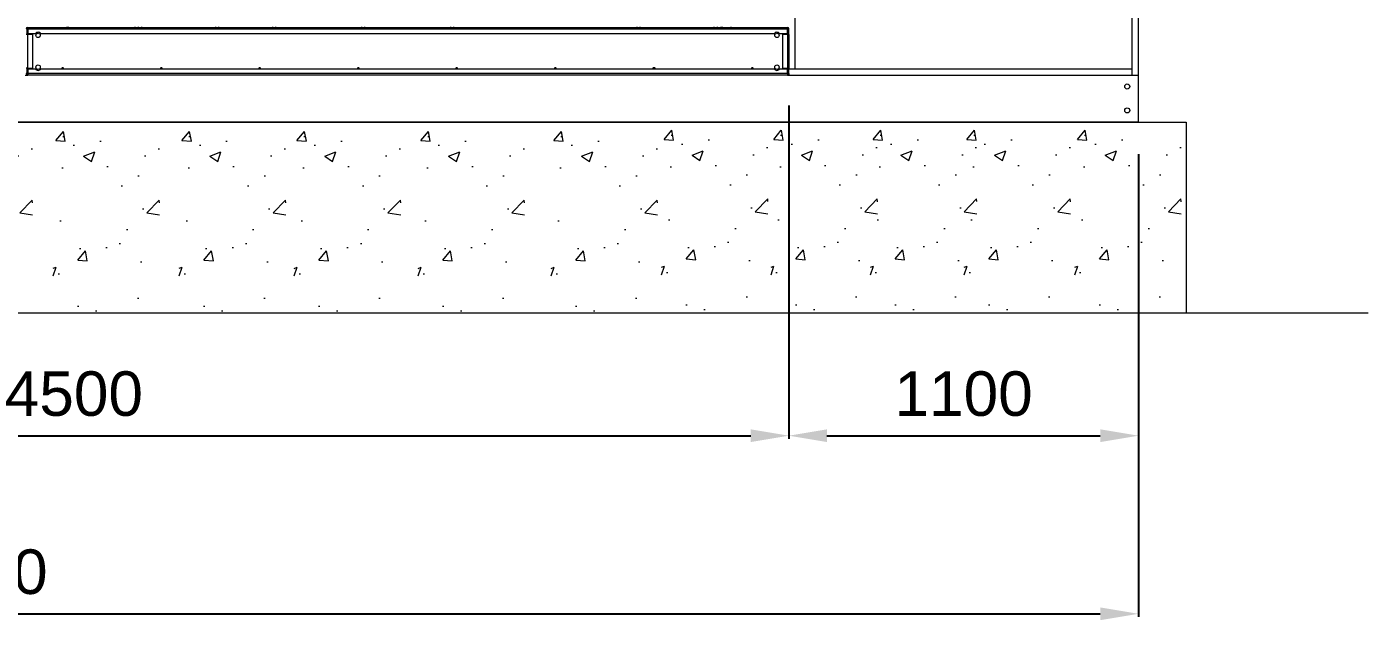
# Model space of a CAD drawing. Header units: millimetres. Extents: x -662756 to 31653, y -141394 to 22156.
# Drawn here: x 14941 to 19162, y 7229 to 9096 of the extents above; entities that cross this region are included whole.
import ezdxf

# ---------------------------------------------------------------- set-up
doc = ezdxf.new("R2010")
doc.units = ezdxf.units.MM
doc.layers.add('냉각탑_기초', color=23, linetype='Continuous')
doc.styles.get("Standard").update_dxf_attribs({"font": 'arial.ttf'})
doc.dimstyles.new('1.40', dxfattribs={"dimscale": 20, "dimtxt": 1.5, "dimasz": 1, "dimexe": 0.5, "dimexo": 0.5, "dimgap": 0.5, "dimtad": 1, "dimdec": 0, "dimzin": 0, "dimdsep": 46, "dimtxsty": 'Standard', "dimcen": 0, "dimclrd": 2, "dimclre": 2, "dimclrt": 3, "dimadec": 0, "dimazin": 0, "dimtfac": 1, "dimtdec": 0, "dimtmove": 0, "dimatfit": 0, "dimfxl": 1, "dimtolj": 1, "dimtzin": 0, "dimlwd": -1, "dimlwe": -1, "dimarcsym": 0})

# ---------------------------------------------------------------- blocks, each defined once
blk = doc.blocks.new('*D122')
at = {"color": 2, "transparency": 16777216}
for p, q in [((12838.8, 8847.3), (12838.8, 7799.3)), ((17338.8, 8848.5), (17338.8, 7799.3)), ((12958.8, 7809.3), (17218.8, 7809.3))]:
    blk.add_line(p, q, dxfattribs=at)
for points in [[(12958.8, 7829.3), (12958.8, 7789.3), (12838.8, 7809.3)], [(17218.8, 7829.3), (17218.8, 7789.3), (17338.8, 7809.3)]]:
    blk.add_solid(points, dxfattribs=at)
at = {"layer": 'Defpoints', "color": 0, "transparency": 16777216}
for p in [(12838.8, 8947.3), (17338.8, 8948.5), (17338.8, 7809.3)]:
    blk.add_point(p, dxfattribs=at)
at = {"color": 3, "lineweight": 5, "transparency": 16777216, "insert": (15088.8, 7940.8), "char_height": 140, "attachment_point": 5}
blk.add_mtext('\\A1;4500', dxfattribs=at)
blk = doc.blocks.new('*D123')
at = {"color": 2, "transparency": 16777216}
for p, q in [((17338.8, 8843.8), (17338.8, 7799.3)), ((18438.8, 8695.5), (18438.8, 7799.3)), ((17458.8, 7809.3), (18318.8, 7809.3))]:
    blk.add_line(p, q, dxfattribs=at)
for points in [[(17458.8, 7829.3), (17458.8, 7789.3), (17338.8, 7809.3)], [(18318.8, 7829.3), (18318.8, 7789.3), (18438.8, 7809.3)]]:
    blk.add_solid(points, dxfattribs=at)
at = {"layer": 'Defpoints', "color": 0, "transparency": 16777216}
for p in [(17338.8, 8943.8), (18438.8, 8795.5), (18438.8, 7809.3)]:
    blk.add_point(p, dxfattribs=at)
at = {"color": 3, "lineweight": 5, "transparency": 16777216, "insert": (17888.8, 7940.8), "char_height": 140, "attachment_point": 5}
blk.add_mtext('\\A1;1100', dxfattribs=at)
blk = doc.blocks.new('*D124')
at = {"color": 2, "transparency": 16777216}
for p, q in [((11138.8, 8695.5), (11138.8, 7238.9)), ((18438.8, 8695.5), (18438.8, 7238.9)), ((11258.8, 7248.9), (18318.8, 7248.9))]:
    blk.add_line(p, q, dxfattribs=at)
for points in [[(11258.8, 7268.9), (11258.8, 7228.9), (11138.8, 7248.9)], [(18318.8, 7268.9), (18318.8, 7228.9), (18438.8, 7248.9)]]:
    blk.add_solid(points, dxfattribs=at)
at = {"layer": 'Defpoints', "color": 0, "transparency": 16777216}
for p in [(11138.8, 8795.5), (18438.8, 8795.5), (18438.8, 7248.9)]:
    blk.add_point(p, dxfattribs=at)
at = {"color": 3, "lineweight": 5, "transparency": 16777216, "insert": (14788.8, 7380.4), "char_height": 140, "attachment_point": 5}
blk.add_mtext('\\A1;7300', dxfattribs=at)
blk = doc.blocks.new('1')
at = {"color": 7, "lineweight": 20}
for p, q in [((17358.8, 8963.8), (17358.8, 11343.8)), ((14943.5, 9093.8), (17334.1, 9093.8)), ((14943.5, 9089.1), (17334.1, 9089.1)), ((17292.7, 9073.8), (14985, 9073.8)), ((14985, 8963.8), (17292.7, 8963.8)), ((17334.1, 8948.5), (14943.5, 8948.5)), ((17334.1, 8943.8), (14943.5, 8943.8))]:
    blk.add_line(p, q, dxfattribs=at)
at = {"lineweight": 20}
for p, q in [((18418.8, 8943.8), (18418.8, 11343.8)), ((18438.8, 8943.8), (18438.8, 11343.8)), ((17338.8, 8963.8), (18418.8, 8963.8)), ((17338.8, 8948.5), (17338.8, 8943.8)), ((17338.8, 8943.8), (18438.8, 8943.8))]:
    blk.add_line(p, q, dxfattribs=at)
at = {"color": 7, "lineweight": 20, "ltscale": 0.001778}
for p, q in [((14942, 9089.1), (14938.8, 9089.1)), ((17338.8, 9089.1), (17335.6, 9089.1)), ((14942, 8948.5), (14938.8, 8948.5)), ((17338.8, 8948.5), (17335.6, 8948.5))]:
    blk.add_line(p, q, dxfattribs=at)
at = {"color": 7, "lineweight": 20, "ltscale": 0.000833333}
for p, q in [((14943.5, 9089.1), (14942, 9089.1)), ((17334.1, 9089.1), (17335.6, 9089.1)), ((14943.5, 8948.5), (14942, 8948.5)), ((17334.1, 8948.5), (17335.6, 8948.5))]:
    blk.add_line(p, q, dxfattribs=at)
at = {"color": 7, "lineweight": 20, "ltscale": 0.009611}
for p, q in [((14942, 9071.8), (14942, 9089.1)), ((17334.1, 9071.8), (17334.1, 9089.1)), ((17335.6, 9089.1), (17335.6, 9071.8)), ((17338.8, 9071.8), (17338.8, 9089.1)), ((14942, 8948.5), (14942, 8965.8)), ((17334.1, 8948.5), (17334.1, 8965.8)), ((17335.6, 8965.8), (17335.6, 8948.5)), ((17338.8, 8948.5), (17338.8, 8965.8))]:
    blk.add_line(p, q, dxfattribs=at)
at = {"color": 7, "lineweight": 20, "ltscale": 0.002611}
for p, q in [((14943.5, 9089.1), (14943.5, 9093.8)), ((17334.1, 9089.1), (17334.1, 9093.8)), ((14943.5, 9071.8), (14938.8, 9071.8)), ((17334.1, 9071.8), (17338.8, 9071.8)), ((14943.5, 8965.8), (14938.8, 8965.8)), ((17334.1, 8965.8), (17338.8, 8965.8)), ((14943.5, 8948.5), (14943.5, 8943.8)), ((17334.1, 8948.5), (17334.1, 8943.8))]:
    blk.add_line(p, q, dxfattribs=at)
at = {"color": 7, "lineweight": 20, "ltscale": 0.0085}
for p, q in [((14943.5, 9089.1), (14943.5, 9073.8)), ((17334.1, 9073.8), (17334.1, 9089.1)), ((14958.8, 9071.8), (14943.5, 9071.8)), ((17334.1, 9071.8), (17318.8, 9071.8)), ((14943.5, 8965.8), (14958.8, 8965.8)), ((14943.5, 8963.8), (14943.5, 8948.5)), ((17318.8, 8965.8), (17334.1, 8965.8)), ((17334.1, 8948.5), (17334.1, 8963.8))]:
    blk.add_line(p, q, dxfattribs=at)
at = {"color": 7, "lineweight": 20, "ltscale": 0.001111}
for p, q in [((15066.3, 9095.8), (15066.3, 9093.8)), ((15071, 9095.8), (15071, 9093.8)), ((15281, 9095.8), (15281, 9093.8)), ((15292.3, 9093.8), (15292.3, 9095.8)), ((15302.3, 9093.8), (15302.3, 9095.8)), ((15535.3, 9093.8), (15535.3, 9095.8)), ((15545.3, 9093.8), (15545.3, 9095.8)), ((16861.3, 9093.8), (16861.3, 9095.8)), ((16871.3, 9093.8), (16871.3, 9095.8)), ((17104.3, 9093.8), (17104.3, 9095.8)), ((17114.3, 9093.8), (17114.3, 9095.8)), ((17125.6, 9093.8), (17125.6, 9095.8)), ((17130.3, 9093.8), (17130.3, 9095.8)), ((14943.5, 9073.8), (14943.5, 9071.8)), ((14943.5, 8965.8), (14943.5, 8963.8))]:
    blk.add_line(p, q, dxfattribs=at)
at = {"color": 7, "lineweight": 20, "ltscale": 0.002427}
blk.add_line((17154.1, 9093.8), (17157.9, 9095.8), dxfattribs=at)
at = {"color": 7, "lineweight": 20, "ltscale": 0.013411}
for p, q in [((14967.7, 9073.8), (14943.5, 9073.8)), ((17334.1, 9073.8), (17310, 9073.8)), ((14943.5, 8963.8), (14967.7, 8963.8)), ((17310, 8963.8), (17334.1, 8963.8))]:
    blk.add_line(p, q, dxfattribs=at)
at = {"color": 7, "lineweight": 20, "ltscale": 0.058889}
for p, q in [((14943.5, 8965.8), (14943.5, 9071.8)), ((14958.8, 9071.8), (14958.8, 8965.8)), ((17318.8, 9071.8), (17318.8, 8965.8)), ((17334.1, 9071.8), (17334.1, 8965.8)), ((17338.8, 9071.8), (17338.8, 8965.8))]:
    blk.add_line(p, q, dxfattribs=at)
at = {"color": 0, "lineweight": 20}
for p, q in [((14935.3, 8943.8), (14943.5, 8943.8)), ((17334.1, 8943.8), (17338.8, 8943.8)), ((18438.8, 8795.5), (18438.8, 8943.8)), ((18438.8, 8795.5), (11138.8, 8795.5))]:
    blk.add_line(p, q, dxfattribs=at)
at = {"color": 7, "lineweight": 20}
for centre in [(14976.3, 9068.8), (17301.3, 9068.8), (14976.3, 8968.8), (17301.3, 8968.8)]:
    blk.add_circle(centre, 7, dxfattribs=at)
at = {"lineweight": 20}
for centre in [(18403.8, 8908), (18403.8, 8833)]:
    blk.add_circle(centre, 8, dxfattribs=at)
at = {"color": 7, "lineweight": 20}
for centre, radius, start, end in [((14943.5, 9089.1), 4.7, 90, 180), ((14943.5, 9089.1), 1.5, 90, 180), ((14976.3, 9068.8), 10, 29.9997, 150.0003), ((15009.1, 9089.1), 4.7, 89.7204, 90), ((15719.8, 9093.7), 4.5, 152.1892, 178.7331), ((15719.8, 9093.7), 4.5, 1.2712, 27.8108), ((15999.8, 9093.7), 4.5, 152.1892, 178.7331), ((15999.8, 9093.7), 4.5, 1.2712, 27.8108), ((16279.8, 9093.7), 4.5, 152.1892, 178.7331), ((16279.8, 9093.7), 4.5, 1.2712, 27.8108), ((17268.5, 9089.1), 4.7, 90, 90.2796), ((17301.3, 9068.8), 10, 29.9997, 150.0003), ((17334.1, 9089.1), 4.7, 0, 90), ((17334.1, 9089.1), 1.5, 0, 90), ((14976.3, 8968.8), 10, 210.0003, 329.9997), ((15053.8, 8963.8), 3, 359.999, 180.001), ((15363.8, 8963.8), 3, 359.999, 180.001), ((15673.8, 8963.8), 3, 359.999, 180.001), ((15983.8, 8963.8), 3, 359.999, 180.001), ((16293.8, 8963.8), 3, 359.999, 180.001), ((16603.8, 8963.8), 3, 359.999, 180.001), ((16913.8, 8963.8), 3, 359.999, 180.001), ((16915.8, 8963.8), 3, 359.999, 180.001), ((17223.8, 8963.8), 3, 359.999, 180.001), ((17301.3, 8968.8), 10, 210.0003, 329.9997), ((14943.5, 8948.5), 4.7, 180, 270), ((14943.5, 8948.5), 1.5, 180, 270), ((17334.1, 8948.5), 4.7, 270, 0), ((17334.1, 8948.5), 1.5, 270, 0)]:
    blk.add_arc(centre, radius, start, end, dxfattribs=at)

msp = doc.modelspace()

# ---------------------------------------------------------------- hatches: boundary and pattern name
at = {"layer": '냉각탑_기초', "lineweight": 20, "ltscale": 30}
h = msp.add_hatch(dxfattribs=at)
h.set_pattern_fill('AR-CONC', color=256, scale=50, style=0)
h.set_pattern_definition([(50, (30.43, -7745.86), (358.63, -31.376), [37.5, -412.5]), (355, (30.43, -7745.86), (-69.3757, 376.096), [30, -330]), (100.4514, (60.3, -7748.48), (289.2547, 344.72), [31.87, -350.571]), (46.1842, (30.43, -7645.86), (533.6205, -82.7595), [56.25, -618.75]), (96.6356, (74.9, -7652.76), (467.331, 487.059), [47.805, -525.856]), (351.1842, (30.43, -7645.86), (467.331, 487.059), [45, -495]), (21, (80.43, -7670.86), (298.4535, -201.3094), [37.5, -412.5]), (326, (80.43, -7670.86), (121.6577, 362.575), [30, -330]), (71.4514, (105.3, -7687.64), (420.1113, 161.265), [31.87, -350.571]), (37.5, (30.43, -7745.86), (6.0799, 166.4469), [0, -326, 0, -335, 0, -331.25]), (7.5, (30.43, -7745.86), (131.5348, 197.2059), [0, -191, 0, -318.5, 0, -126.25]), (327.5, (-81.07, -7745.86), (266.9112, -11.2774), [0, -125, 0, -390, 0, -517.5]), (317.5, (-131.07, -7745.86), (291.593, 50.0525), [0, -162.5, 0, -259, 0, -367.5])])
h.paths.add_polyline_path([(14959, 8795.5), (14624, 8795.5), (14624, 8195.5), (14959, 8195.5)])
h = msp.add_hatch(dxfattribs=at)
h.set_pattern_fill('AR-CONC', color=256, scale=50, style=0)
h.set_pattern_definition([(50, (430.06, -7745.86), (358.63, -31.376), [37.5, -412.5]), (355, (430.06, -7745.86), (-69.3757, 376.096), [30, -330]), (100.4514, (459.94, -7748.48), (289.2547, 344.72), [31.87, -350.571]), (46.1842, (430.06, -7645.86), (533.6205, -82.7595), [56.25, -618.75]), (96.6356, (474.5, -7652.76), (467.331, 487.059), [47.805, -525.856]), (351.1842, (430.06, -7645.86), (467.331, 487.059), [45, -495]), (21, (480.06, -7670.86), (298.4535, -201.3094), [37.5, -412.5]), (326, (480.06, -7670.86), (121.6577, 362.575), [30, -330]), (71.4514, (504.93, -7687.64), (420.1113, 161.265), [31.87, -350.571]), (37.5, (430.06, -7745.86), (6.0799, 166.4469), [0, -326, 0, -335, 0, -331.25]), (7.5, (430.06, -7745.86), (131.5348, 197.2059), [0, -191, 0, -318.5, 0, -126.25]), (327.5, (318.56, -7745.86), (266.9112, -11.2774), [0, -125, 0, -390, 0, -517.5]), (317.5, (268.56, -7745.86), (291.593, 50.0525), [0, -162.5, 0, -259, 0, -367.5])])
h.paths.add_polyline_path([(15358.6, 8795.5), (15023.6, 8795.5), (15023.6, 8195.5), (15358.6, 8195.5)])
h = msp.add_hatch(dxfattribs=at)
h.set_pattern_fill('AR-CONC', color=256, scale=50, style=0)
h.set_pattern_definition([(50, (827.15, -7745.86), (358.63, -31.376), [37.5, -412.5]), (355, (827.15, -7745.86), (-69.3757, 376.096), [30, -330]), (100.4514, (857.03, -7748.48), (289.2547, 344.72), [31.87, -350.571]), (46.1842, (827.15, -7645.86), (533.6205, -82.7595), [56.25, -618.75]), (96.6356, (871.6, -7652.76), (467.331, 487.059), [47.805, -525.856]), (351.1842, (827.15, -7645.86), (467.331, 487.059), [45, -495]), (21, (877.15, -7670.86), (298.4535, -201.3094), [37.5, -412.5]), (326, (877.15, -7670.86), (121.6577, 362.575), [30, -330]), (71.4514, (902, -7687.64), (420.1113, 161.265), [31.87, -350.571]), (37.5, (827.15, -7745.86), (6.0799, 166.4469), [0, -326, 0, -335, 0, -331.25]), (7.5, (827.15, -7745.86), (131.5348, 197.2059), [0, -191, 0, -318.5, 0, -126.25]), (327.5, (715.65, -7745.86), (266.9112, -11.2774), [0, -125, 0, -390, 0, -517.5]), (317.5, (665.65, -7745.86), (291.593, 50.0525), [0, -162.5, 0, -259, 0, -367.5])])
h.paths.add_polyline_path([(15755.7, 8795.5), (15420.7, 8795.5), (15420.7, 8195.5), (15755.7, 8195.5)])
h = msp.add_hatch(dxfattribs=at)
h.set_pattern_fill('AR-CONC', color=256, scale=50, style=0)
h.set_pattern_definition([(50, (1188.78, -7745.86), (358.63, -31.376), [37.5, -412.5]), (355, (1188.78, -7745.86), (-69.3757, 376.096), [30, -330]), (100.4514, (1218.67, -7748.48), (289.2547, 344.72), [31.87, -350.571]), (46.1842, (1188.8, -7645.86), (533.6205, -82.7595), [56.25, -618.75]), (96.6356, (1233.25, -7652.76), (467.331, 487.059), [47.805, -525.856]), (351.1842, (1188.8, -7645.86), (467.331, 487.059), [45, -495]), (21, (1238.78, -7670.86), (298.4535, -201.3094), [37.5, -412.5]), (326, (1238.78, -7670.86), (121.6577, 362.575), [30, -330]), (71.4514, (1263.65, -7687.64), (420.1113, 161.265), [31.87, -350.571]), (37.5, (1188.78, -7745.86), (6.0799, 166.4469), [0, -326, 0, -335, 0, -331.25]), (7.5, (1188.78, -7745.86), (131.5348, 197.2059), [0, -191, 0, -318.5, 0, -126.25]), (327.5, (1077.28, -7745.86), (266.9112, -11.2774), [0, -125, 0, -390, 0, -517.5]), (317.5, (1027.28, -7745.86), (291.593, 50.0525), [0, -162.5, 0, -259, 0, -367.5])])
h.paths.add_polyline_path([(16117.3, 8795.5), (15782.3, 8795.5), (15782.3, 8195.5), (16117.3, 8195.5)])
h = msp.add_hatch(dxfattribs=at)
h.set_pattern_fill('AR-CONC', color=256, scale=50, style=0)
h.set_pattern_definition([(50, (1578.78, -7745.86), (358.63, -31.376), [37.5, -412.5]), (355, (1578.78, -7745.86), (-69.3757, 376.096), [30, -330]), (100.4514, (1608.66, -7748.48), (289.2547, 344.72), [31.87, -350.571]), (46.1842, (1578.78, -7645.86), (533.6205, -82.7595), [56.25, -618.75]), (96.6356, (1623.25, -7652.76), (467.331, 487.059), [47.805, -525.856]), (351.1842, (1578.8, -7645.86), (467.331, 487.059), [45, -495]), (21, (1628.78, -7670.86), (298.4535, -201.3094), [37.5, -412.5]), (326, (1628.78, -7670.86), (121.6577, 362.575), [30, -330]), (71.4514, (1653.65, -7687.64), (420.1113, 161.265), [31.87, -350.571]), (37.5, (1578.78, -7745.86), (6.0799, 166.4469), [0, -326, 0, -335, 0, -331.25]), (7.5, (1578.78, -7745.86), (131.5348, 197.2059), [0, -191, 0, -318.5, 0, -126.25]), (327.5, (1467.28, -7745.86), (266.9112, -11.2774), [0, -125, 0, -390, 0, -517.5]), (317.5, (1417.28, -7745.86), (291.593, 50.0525), [0, -162.5, 0, -259, 0, -367.5])])
h.paths.add_polyline_path([(16507.3, 8795.5), (16172.3, 8795.5), (16172.3, 8195.5), (16507.3, 8195.5)])
h = msp.add_hatch(dxfattribs=at)
h.set_pattern_fill('AR-CONC', color=256, scale=50, style=0)
h.set_pattern_definition([(50, (1997.28, -7745.86), (358.63, -31.376), [37.5, -412.5]), (355, (1997.3, -7745.86), (-69.3757, 376.096), [30, -330]), (100.4514, (2027.17, -7748.48), (289.2547, 344.72), [31.87, -350.571]), (46.1842, (1997.3, -7645.86), (533.6205, -82.7595), [56.25, -618.75]), (96.6356, (2041.75, -7652.76), (467.331, 487.059), [47.805, -525.856]), (351.1842, (1997.3, -7645.86), (467.331, 487.059), [45, -495]), (21, (2047.28, -7670.86), (298.4535, -201.3094), [37.5, -412.5]), (326, (2047.3, -7670.86), (121.6577, 362.575), [30, -330]), (71.4514, (2072.15, -7687.64), (420.1113, 161.265), [31.87, -350.571]), (37.5, (1997.28, -7745.86), (6.0799, 166.4469), [0, -326, 0, -335, 0, -331.25]), (7.5, (1997.28, -7745.86), (131.5348, 197.2059), [0, -191, 0, -318.5, 0, -126.25]), (327.5, (1885.78, -7745.86), (266.9112, -11.2774), [0, -125, 0, -390, 0, -517.5]), (317.5, (1835.78, -7745.86), (291.593, 50.0525), [0, -162.5, 0, -259, 0, -367.5])])
h.paths.add_polyline_path([(16925.8, 8795.5), (16590.8, 8795.5), (16590.8, 8195.5), (16925.8, 8195.5)])
h = msp.add_hatch(dxfattribs=at)
h.set_pattern_fill('AR-CONC', color=256, scale=50, style=0)
h.set_pattern_definition([(50, (2344.7, -7742.3), (358.63, -31.376), [37.5, -412.5]), (355, (2344.7, -7742.3), (-69.3757, 376.096), [30, -330]), (100.4514, (2374.6, -7744.93), (289.2547, 344.72), [31.87, -350.571]), (46.1842, (2344.7, -7642.3), (533.6205, -82.7595), [56.25, -618.75]), (96.6356, (2389.17, -7649.2), (467.331, 487.059), [47.805, -525.856]), (351.1842, (2344.7, -7642.3), (467.331, 487.059), [45, -495]), (21, (2394.7, -7667.3), (298.4535, -201.3094), [37.5, -412.5]), (326, (2394.7, -7667.3), (121.6577, 362.575), [30, -330]), (71.4514, (2419.57, -7684.1), (420.1113, 161.265), [31.87, -350.571]), (37.5, (2344.7, -7742.31), (6.0799, 166.4469), [0, -326, 0, -335, 0, -331.25]), (7.5, (2344.7, -7742.31), (131.5348, 197.2059), [0, -191, 0, -318.5, 0, -126.25]), (327.5, (2233.2, -7742.31), (266.9112, -11.2774), [0, -125, 0, -390, 0, -517.5]), (317.5, (2183.2, -7742.3), (291.593, 50.0525), [0, -162.5, 0, -259, 0, -367.5])])
h.paths.add_polyline_path([(17273.2, 8799), (16938.2, 8799), (16938.2, 8199), (17273.2, 8199)])
h = msp.add_hatch(dxfattribs=at)
h.set_pattern_fill('AR-CONC', color=256, scale=50, style=0)
h.set_pattern_definition([(50, (2689.35, -7742.3), (358.63, -31.376), [37.5, -412.5]), (355, (2689.35, -7742.3), (-69.3757, 376.096), [30, -330]), (100.4514, (2719.24, -7744.93), (289.2547, 344.72), [31.87, -350.571]), (46.1842, (2689.35, -7642.3), (533.6205, -82.7595), [56.25, -618.75]), (96.6356, (2733.8, -7649.2), (467.331, 487.059), [47.805, -525.856]), (351.1842, (2689.35, -7642.3), (467.331, 487.059), [45, -495]), (21, (2739.35, -7667.3), (298.4535, -201.3094), [37.5, -412.5]), (326, (2739.35, -7667.3), (121.6577, 362.575), [30, -330]), (71.4514, (2764.22, -7684.1), (420.1113, 161.265), [31.87, -350.571]), (37.5, (2689.35, -7742.31), (6.0799, 166.4469), [0, -326, 0, -335, 0, -331.25]), (7.5, (2689.35, -7742.31), (131.5348, 197.2059), [0, -191, 0, -318.5, 0, -126.25]), (327.5, (2577.85, -7742.31), (266.9112, -11.2774), [0, -125, 0, -390, 0, -517.5]), (317.5, (2527.85, -7742.3), (291.593, 50.0525), [0, -162.5, 0, -259, 0, -367.5])])
h.paths.add_polyline_path([(17617.9, 8799), (17282.9, 8799), (17282.9, 8199), (17617.9, 8199)])
h = msp.add_hatch(dxfattribs=at)
h.set_pattern_fill('AR-CONC', color=256, scale=50, style=0)
h.set_pattern_definition([(50, (3002.02, -7742.3), (358.63, -31.376), [37.5, -412.5]), (355, (3002.02, -7742.3), (-69.3757, 376.096), [30, -330]), (100.4514, (3031.9, -7744.93), (289.2547, 344.72), [31.87, -350.571]), (46.1842, (3002.02, -7642.3), (533.6205, -82.7595), [56.25, -618.75]), (96.6356, (3046.5, -7649.2), (467.331, 487.059), [47.805, -525.856]), (351.1842, (3002, -7642.3), (467.331, 487.059), [45, -495]), (21, (3052.02, -7667.3), (298.4535, -201.3094), [37.5, -412.5]), (326, (3052.02, -7667.3), (121.6577, 362.575), [30, -330]), (71.4514, (3076.9, -7684.1), (420.1113, 161.265), [31.87, -350.571]), (37.5, (3002.02, -7742.31), (6.0799, 166.4469), [0, -326, 0, -335, 0, -331.25]), (7.5, (3002.02, -7742.31), (131.5348, 197.2059), [0, -191, 0, -318.5, 0, -126.25]), (327.5, (2890.52, -7742.31), (266.9112, -11.2774), [0, -125, 0, -390, 0, -517.5]), (317.5, (2840.52, -7742.3), (291.593, 50.0525), [0, -162.5, 0, -259, 0, -367.5])])
h.paths.add_polyline_path([(17930.5, 8799), (17595.5, 8799), (17595.5, 8199), (17930.5, 8199)])
h = msp.add_hatch(dxfattribs=at)
h.set_pattern_fill('AR-CONC', color=256, scale=50, style=0)
h.set_pattern_definition([(50, (3296.93, -7742.3), (358.63, -31.376), [37.5, -412.5]), (355, (3296.93, -7742.3), (-69.3757, 376.096), [30, -330]), (100.4514, (3326.82, -7744.93), (289.2547, 344.72), [31.87, -350.571]), (46.1842, (3296.93, -7642.3), (533.6205, -82.7595), [56.25, -618.75]), (96.6356, (3341.4, -7649.2), (467.331, 487.059), [47.805, -525.856]), (351.1842, (3296.93, -7642.3), (467.331, 487.059), [45, -495]), (21, (3346.93, -7667.3), (298.4535, -201.3094), [37.5, -412.5]), (326, (3346.93, -7667.3), (121.6577, 362.575), [30, -330]), (71.4514, (3371.8, -7684.1), (420.1113, 161.265), [31.87, -350.571]), (37.5, (3296.93, -7742.31), (6.0799, 166.4469), [0, -326, 0, -335, 0, -331.25]), (7.5, (3296.93, -7742.31), (131.5348, 197.2059), [0, -191, 0, -318.5, 0, -126.25]), (327.5, (3185.43, -7742.31), (266.9112, -11.2774), [0, -125, 0, -390, 0, -517.5]), (317.5, (3135.43, -7742.3), (291.593, 50.0525), [0, -162.5, 0, -259, 0, -367.5])])
h.paths.add_polyline_path([(18225.5, 8799), (17890.5, 8799), (17890.5, 8199), (18225.5, 8199)])
h = msp.add_hatch(dxfattribs=at)
h.set_pattern_fill('AR-CONC', color=256, scale=50, style=0)
h.set_pattern_definition([(50, (3645.14, -7742.3), (358.63, -31.376), [37.5, -412.5]), (355, (3645.14, -7742.3), (-69.3757, 376.096), [30, -330]), (100.4514, (3675.02, -7744.93), (289.2547, 344.72), [31.87, -350.571]), (46.1842, (3645.14, -7642.3), (533.6205, -82.7595), [56.25, -618.75]), (96.6356, (3689.6, -7649.2), (467.331, 487.059), [47.805, -525.856]), (351.1842, (3645.14, -7642.3), (467.331, 487.059), [45, -495]), (21, (3695.14, -7667.3), (298.4535, -201.3094), [37.5, -412.5]), (326, (3695.14, -7667.3), (121.6577, 362.575), [30, -330]), (71.4514, (3720, -7684.1), (420.1113, 161.265), [31.87, -350.571]), (37.5, (3645.14, -7742.31), (6.0799, 166.4469), [0, -326, 0, -335, 0, -331.25]), (7.5, (3645.14, -7742.31), (131.5348, 197.2059), [0, -191, 0, -318.5, 0, -126.25]), (327.5, (3533.64, -7742.31), (266.9112, -11.2774), [0, -125, 0, -390, 0, -517.5]), (317.5, (3483.64, -7742.3), (291.593, 50.0525), [0, -162.5, 0, -259, 0, -367.5])])
h.paths.add_polyline_path([(18573.7, 8799), (18238.7, 8799), (18238.7, 8199), (18573.7, 8199)])

# ---------------------------------------------------------------- linework, layer by layer
for p, q in [((10988.8, 8795.5), (18588.8, 8795.5)), ((18588.8, 8795.5), (18588.8, 8195.5)), ((10688.3, 8195.5), (19161.9, 8195.5))]:
    msp.add_line(p, q, dxfattribs=at)

# ---------------------------------------------------------------- block references
msp.add_blockref('1', (0, 0))

# ---------------------------------------------------------------- dimensions: what is measured, and where the dimension line sits
at = {"lineweight": 5}
for base, p1, p2, picture, middle in [((17338.8, 7809.3), (12838.8, 8947.3), (17338.8, 8948.5), '*D122', (15088.8, 7940.8)), ((18438.8, 7809.3), (17338.8, 8943.8), (18438.8, 8795.5), '*D123', (17888.8, 7940.8)), ((18438.8, 7248.9), (11138.8, 8795.5), (18438.8, 8795.5), '*D124', (14788.8, 7380.4))]:
    dim = msp.add_linear_dim(base=base, p1=p1, p2=p2, dimstyle='1.40', override={"dimtxt": 7, "dimasz": 6, "dimexo": 5, "dimgap": 3}, dxfattribs=at)
    dim.commit()
    dim.dimension.update_dxf_attribs({"geometry": picture, "text_midpoint": middle})

doc.saveas('drawing.dxf')
